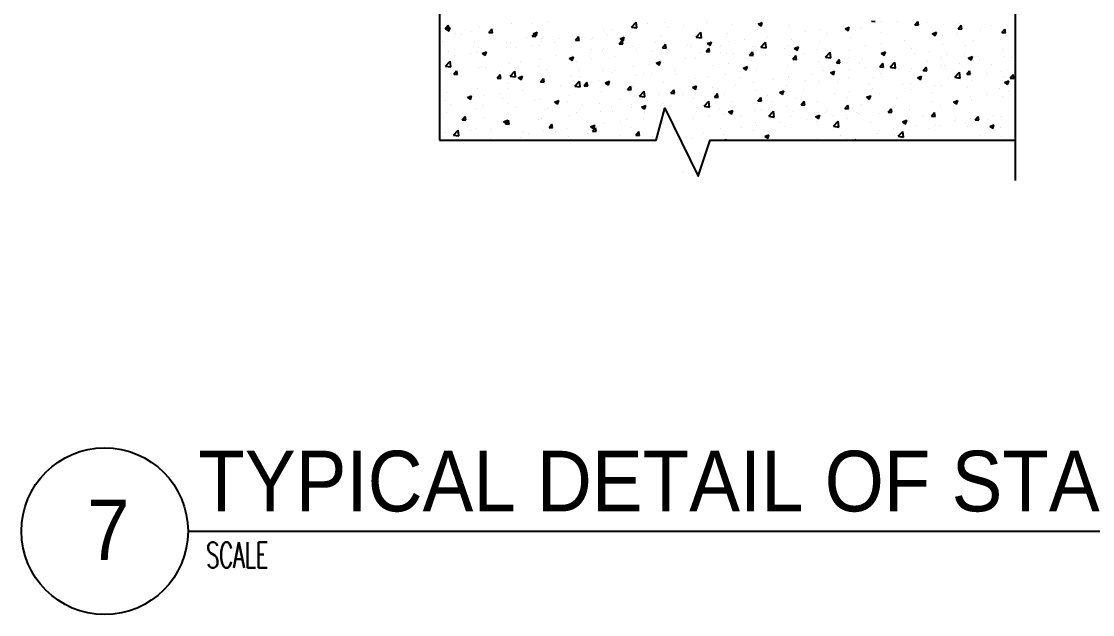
# Model space of a CAD drawing. Extents: x 417906 to 836305, y 43280 to 86914.
# Drawn here: x 418127.511 to 418131.932, y 43437.582 to 43440.028 of the extents above; entities that cross this region are included whole.
import ezdxf
from ezdxf.enums import TextEntityAlignment as Align

# ---------------------------------------------------------------- set-up
doc = ezdxf.new("R2010")
doc.units = 0
doc.header["$MEASUREMENT"] = 0
for name, color, linetype in [('Axisname', 6, 'CONTINUOUS'), ('DIM', 4, 'CONTINUOUS'), ('ELE', 3, 'CONTINUOUS'), ('ST-NO', 7, 'CONTINUOUS'), ('TXT1', 2, 'CONTINUOUS')]:
    doc.layers.add(name, color=color, linetype=linetype)
doc.styles.add('ROMANS', font='ROMANS.shx', dxfattribs={"width": 0.6})
doc.styles.add('TTXT', font='swisse.ttf', dxfattribs={"width": 0.6})

# ---------------------------------------------------------------- blocks, each defined once
blk = doc.blocks.new('*X31')
at = {"layer": 'DIM', "color": 0}
for p, q in [((174.3491, 404.2414), (174.3732, 404.2701)), ((174.3491, 404.2414), (174.379, 404.2388)), ((174.3544, 404.2382), (174.3894, 404.2516)), ((174.3544, 404.2382), (174.3792, 404.2214)), ((174.379, 404.2388), (174.3732, 404.2702)), ((174.3792, 404.2215), (174.3894, 404.2517)), ((174.6324, 404.2501), (174.6324, 404.2501)), ((174.7077, 404.21), (174.7318, 404.2387)), ((174.7376, 404.2074), (174.7318, 404.2388)), ((174.748, 404.239), (174.748, 404.239)), ((174.8921, 404.2876), (174.8921, 404.2876)), ((175.0637, 404.2806), (175.0637, 404.2806)), ((175.1889, 404.2971), (175.1889, 404.2971)), ((175.6549, 404.2258), (175.6549, 404.2258)), ((175.7261, 404.2331), (175.7261, 404.2331)), ((175.8852, 404.2548), (175.9242, 404.2954)), ((175.8852, 404.2548), (175.9297, 404.2479)), ((175.9117, 404.261), (175.9117, 404.261)), ((175.9297, 404.248), (175.9242, 404.2955)), ((176.0177, 404.2831), (176.0177, 404.2831)), ((176.1642, 404.293), (176.1642, 404.293)), ((176.1928, 404.2494), (176.1928, 404.2494)), ((176.318, 404.2658), (176.318, 404.2658)), ((176.5074, 404.2908), (176.5074, 404.2908)), ((176.7207, 404.2734), (176.7207, 404.2734)), ((176.9271, 404.2313), (176.9271, 404.2313)), ((176.9302, 404.2793), (176.9652, 404.2928)), ((176.9302, 404.2793), (176.955, 404.2626)), ((176.955, 404.2626), (176.9652, 404.2928)), ((177.1868, 404.2688), (177.1868, 404.2688)), ((177.4471, 404.2346), (177.4471, 404.2346)), ((177.6365, 404.2595), (177.6365, 404.2595)), ((177.6487, 404.2393), (177.6837, 404.2527)), ((177.6487, 404.2393), (177.6736, 404.2225)), ((177.6736, 404.2226), (177.6837, 404.2528)), ((177.7864, 404.2486), (177.7864, 404.2486)), ((177.866, 404.3037), (177.8959, 404.3011)), ((177.9522, 404.3011), (177.9522, 404.3011)), ((178.078, 404.2987), (178.078, 404.2987)), ((178.2064, 404.2422), (178.2064, 404.2422)), ((178.2247, 404.2723), (178.2488, 404.3011)), ((178.2247, 404.2723), (178.2545, 404.2697)), ((178.2545, 404.2698), (178.2487, 404.3011)), ((178.3176, 404.2916), (178.3176, 404.2916)), ((178.4589, 404.2742), (178.4589, 404.2742)), ((178.5833, 404.241), (178.6074, 404.2697)), ((178.5833, 404.241), (178.6132, 404.2383)), ((178.5845, 404.2803), (178.5845, 404.2803)), ((178.6132, 404.2384), (178.6074, 404.2697)), ((178.7655, 404.2283), (178.7655, 404.2283)), ((178.8514, 404.269), (178.8514, 404.269)), ((178.9419, 404.2096), (178.966, 404.2383)), ((178.9718, 404.207), (178.966, 404.2384)), ((174.322, 404.1381), (174.322, 404.1381)), ((174.3798, 404.2181), (174.3798, 404.2181)), ((174.4334, 404.1976), (174.4334, 404.1976)), ((174.4835, 404.1939), (174.4835, 404.1939)), ((174.5586, 404.2141), (174.5586, 404.2141)), ((174.7077, 404.21), (174.7376, 404.2074)), ((174.7504, 404.1827), (174.7504, 404.1827)), ((175.0173, 404.1714), (175.0173, 404.1714)), ((175.0664, 404.1786), (175.0905, 404.2073)), ((175.0664, 404.1786), (175.0962, 404.176)), ((175.0729, 404.1982), (175.1079, 404.2116)), ((175.0729, 404.1982), (175.0978, 404.1814)), ((175.0962, 404.1761), (175.0905, 404.2074)), ((175.0978, 404.1814), (175.1079, 404.2117)), ((175.1427, 404.1563), (175.1427, 404.1563)), ((175.2842, 404.1601), (175.2842, 404.1601)), ((175.3952, 404.1883), (175.3952, 404.1883)), ((175.425, 404.1472), (175.4491, 404.176)), ((175.425, 404.1472), (175.4549, 404.1446)), ((175.4345, 404.183), (175.4345, 404.183)), ((175.4549, 404.1447), (175.4491, 404.176)), ((175.5511, 404.1488), (175.5511, 404.1488)), ((175.5625, 404.1664), (175.5625, 404.1664)), ((175.6877, 404.1829), (175.6877, 404.1829)), ((175.7836, 404.1159), (175.8077, 404.1446)), ((175.7915, 404.1581), (175.8265, 404.1715)), ((175.7915, 404.1581), (175.8164, 404.1413)), ((175.8135, 404.1133), (175.8077, 404.1447)), ((175.8164, 404.1414), (175.8265, 404.1716)), ((175.818, 404.1376), (175.818, 404.1376)), ((175.8771, 404.2078), (175.8771, 404.2078)), ((176.1375, 404.1733), (176.1375, 404.1733)), ((176.4178, 404.1641), (176.4178, 404.1641)), ((176.4189, 404.1721), (176.4578, 404.2127)), ((176.4189, 404.1721), (176.4633, 404.1652)), ((176.4291, 404.2234), (176.4291, 404.2234)), ((176.4633, 404.1652), (176.4578, 404.2127)), ((176.6745, 404.1993), (176.6745, 404.1993)), ((176.8168, 404.1516), (176.8168, 404.1516)), ((177.0061, 404.1766), (177.0061, 404.1766)), ((177.2032, 404.1485), (177.2032, 404.1485)), ((177.3219, 404.2181), (177.3219, 404.2181)), ((177.4374, 404.1375), (177.4374, 404.1375)), ((177.4948, 404.1986), (177.4948, 404.1986)), ((177.69, 404.1695), (177.69, 404.1695)), ((177.9497, 404.207), (177.9497, 404.207)), ((178.1352, 404.1453), (178.1352, 404.1453)), ((178.3673, 404.1992), (178.4023, 404.2127)), ((178.3673, 404.1992), (178.3922, 404.1825)), ((178.3922, 404.1825), (178.4023, 404.2127)), ((178.451, 404.1869), (178.451, 404.1869)), ((178.5762, 404.2034), (178.5762, 404.2034)), ((178.7126, 404.1453), (178.7126, 404.1453)), ((178.9321, 404.1505), (178.9321, 404.1505)), ((178.9419, 404.2096), (178.9718, 404.207)), ((178.9693, 404.1805), (178.9693, 404.1805)), ((174.3737, 404.0516), (174.3737, 404.0516)), ((174.5889, 404.1268), (174.5889, 404.1268)), ((174.6263, 404.0836), (174.6263, 404.0836)), ((174.6528, 404.0369), (174.6878, 404.0503)), ((174.6777, 404.0202), (174.6878, 404.0504)), ((174.8513, 404.0829), (174.8513, 404.0829)), ((174.8558, 404.1155), (174.8558, 404.1155)), ((174.886, 404.1211), (174.886, 404.1211)), ((174.9322, 404.0834), (174.9322, 404.0834)), ((175.0574, 404.0999), (175.0574, 404.0999)), ((175.1227, 404.1042), (175.1227, 404.1042)), ((175.1429, 404.133), (175.1429, 404.133)), ((175.2467, 404.1248), (175.2467, 404.1248)), ((175.3896, 404.0929), (175.3896, 404.0929)), ((175.5543, 404.0732), (175.5543, 404.0732)), ((175.6489, 404.0594), (175.6489, 404.0594)), ((175.6566, 404.0817), (175.6566, 404.0817)), ((175.7836, 404.1159), (175.8135, 404.1132)), ((175.8459, 404.1233), (175.8459, 404.1233)), ((175.9056, 404.0946), (175.9056, 404.0946)), ((175.9235, 404.0704), (175.9235, 404.0704)), ((176.0613, 404.0522), (176.0613, 404.0522)), ((176.085, 404.1263), (176.085, 404.1263)), ((176.1422, 404.0845), (176.1664, 404.1132)), ((176.1422, 404.0845), (176.1721, 404.0819)), ((176.1581, 404.1266), (176.1581, 404.1266)), ((176.1721, 404.0819), (176.1663, 404.1133)), ((176.1865, 404.0686), (176.1865, 404.0686)), ((176.1904, 404.0591), (176.1904, 404.0591)), ((176.3519, 404.115), (176.3519, 404.115)), ((176.3758, 404.0936), (176.3758, 404.0936)), ((176.5009, 404.0531), (176.525, 404.0818)), ((176.5009, 404.0531), (176.5308, 404.0505)), ((176.5101, 404.1181), (176.5451, 404.1315)), ((176.5101, 404.1181), (176.5349, 404.1013)), ((176.5308, 404.0506), (176.525, 404.0819)), ((176.5349, 404.1013), (176.5451, 404.1316)), ((176.6188, 404.1037), (176.6188, 404.1037)), ((176.62, 404.0484), (176.62, 404.0484)), ((176.6916, 404.1351), (176.6916, 404.1351)), ((176.8595, 404.0217), (176.8836, 404.0505)), ((176.8894, 404.0192), (176.8836, 404.0505)), ((176.8857, 404.0924), (176.8857, 404.0924)), ((176.9116, 404.0985), (176.9116, 404.0985)), ((176.921, 404.0648), (176.921, 404.0648)), ((176.9525, 404.0893), (176.9914, 404.1299)), ((176.9525, 404.0893), (176.9969, 404.0824)), ((176.9969, 404.0825), (176.9914, 404.13)), ((177.1526, 404.0812), (177.1526, 404.0812)), ((177.1807, 404.1023), (177.1807, 404.1023)), ((177.2286, 404.078), (177.2636, 404.0915)), ((177.2286, 404.078), (177.2535, 404.0612)), ((177.2535, 404.0613), (177.2636, 404.0915)), ((177.4195, 404.0699), (177.4195, 404.0699)), ((177.5049, 404.0623), (177.5049, 404.0623)), ((177.6864, 404.0586), (177.6864, 404.0586)), ((177.8207, 404.1039), (177.8207, 404.1039)), ((177.9459, 404.1204), (177.9459, 404.1204)), ((177.9472, 404.038), (177.9822, 404.0514)), ((177.972, 404.0213), (177.9822, 404.0515)), ((178.2003, 404.0758), (178.2003, 404.0758)), ((178.349, 404.0504), (178.349, 404.0504)), ((178.4529, 404.1078), (178.4529, 404.1078)), ((178.6405, 404.1004), (178.6405, 404.1004)), ((178.9498, 404.0727), (178.9498, 404.0727)), ((174.3019, 404.0004), (174.3019, 404.0004)), ((174.3507, 403.9333), (174.3896, 403.9739)), ((174.3951, 403.9264), (174.3896, 403.9739)), ((174.4271, 404.0169), (174.4271, 404.0169)), ((174.5597, 404.0328), (174.5597, 404.0328)), ((174.6164, 404.0418), (174.6164, 404.0418)), ((174.6528, 404.0369), (174.6777, 404.0201)), ((174.9711, 403.9731), (174.9711, 403.9731)), ((175.1366, 403.9899), (175.1366, 403.9899)), ((175.2627, 404.0232), (175.2627, 404.0232)), ((175.3714, 403.9968), (175.4064, 404.0103)), ((175.3714, 403.9968), (175.3963, 403.9801)), ((175.3892, 404.0219), (175.3892, 404.0219)), ((175.3962, 403.9801), (175.4064, 404.0103)), ((175.431, 403.9692), (175.431, 403.9692)), ((175.5562, 403.9857), (175.5562, 403.9857)), ((175.7455, 404.0106), (175.7455, 404.0106)), ((176.0899, 403.9568), (176.125, 403.9702)), ((176.1148, 403.9401), (176.1249, 403.9703)), ((176.1521, 403.9601), (176.1521, 403.9601)), ((176.3284, 403.9983), (176.3284, 403.9983)), ((176.4117, 403.9976), (176.4117, 403.9976)), ((176.4573, 404.0478), (176.4573, 404.0478)), ((176.6685, 404.0328), (176.6685, 404.0328)), ((176.7242, 404.0366), (176.7242, 404.0366)), ((176.8595, 404.0217), (176.8894, 404.0191)), ((176.8746, 403.9793), (176.8746, 403.9793)), ((176.9911, 404.0253), (176.9911, 404.0253)), ((177.1904, 404.0209), (177.1904, 404.0209)), ((177.2181, 403.9904), (177.2422, 404.0191)), ((177.2181, 403.9904), (177.248, 403.9877)), ((177.248, 403.9878), (177.2422, 404.0191)), ((177.258, 404.014), (177.258, 404.014)), ((177.3156, 404.0374), (177.3156, 404.0374)), ((177.4314, 403.9711), (177.4314, 403.9711)), ((177.4861, 404.0066), (177.525, 404.0471)), ((177.4861, 404.0066), (177.5306, 403.9997)), ((177.5249, 404.0027), (177.5249, 404.0027)), ((177.5306, 403.9997), (177.525, 404.0472)), ((177.5768, 403.959), (177.6009, 403.9877)), ((177.6066, 403.9564), (177.6009, 403.9878)), ((177.6839, 404.0031), (177.6839, 404.0031)), ((177.7918, 403.9914), (177.7918, 403.9914)), ((177.9436, 404.0406), (177.9436, 404.0406)), ((177.9472, 404.038), (177.9721, 404.0212)), ((177.9533, 404.0473), (177.9533, 404.0473)), ((178.0197, 403.9238), (178.0587, 403.9644)), ((178.0574, 404.0003), (178.0574, 404.0003)), ((178.0642, 403.9169), (178.0587, 403.9644)), ((178.0588, 403.9802), (178.0588, 403.9802)), ((178.2202, 404.0361), (178.2202, 404.0361)), ((178.3195, 403.9897), (178.3195, 403.9897)), ((178.3257, 403.9689), (178.3257, 403.9689)), ((178.4446, 404.0062), (178.4446, 404.0062)), ((178.4872, 404.0248), (178.4872, 404.0248)), ((178.634, 404.0311), (178.634, 404.0311)), ((178.6658, 403.9979), (178.7008, 404.0114)), ((178.6658, 403.9979), (178.6906, 403.9812)), ((178.6906, 403.9812), (178.7008, 404.0114)), ((178.7065, 403.9788), (178.7065, 403.9788)), ((178.7541, 404.0135), (178.7541, 404.0135)), ((178.7604, 403.9907), (178.7604, 403.9907)), ((178.9632, 404.014), (178.9632, 404.014)), ((179.021, 404.0022), (179.021, 404.0022)), ((179.052, 404.0407), (179.052, 404.0407)), ((174.3507, 403.9333), (174.3951, 403.9264)), ((174.3676, 403.8852), (174.3676, 403.8852)), ((174.384, 403.9398), (174.384, 403.9398)), ((174.3879, 403.873), (174.3879, 403.873)), ((174.4185, 403.8653), (174.4426, 403.894)), ((174.4483, 403.8627), (174.4426, 403.8941)), ((174.6202, 403.9172), (174.6202, 403.9172)), ((174.6509, 403.9285), (174.6509, 403.9285)), ((174.6795, 403.9231), (174.6795, 403.9231)), ((174.8007, 403.8862), (174.8007, 403.8862)), ((174.8799, 403.9547), (174.8799, 403.9547)), ((174.8843, 403.8505), (174.9232, 403.8911)), ((174.9178, 403.9172), (174.9178, 403.9172)), ((174.9287, 403.8437), (174.9232, 403.8912)), ((174.9258, 403.9027), (174.9258, 403.9027)), ((175.1152, 403.9276), (175.1152, 403.9276)), ((175.1847, 403.906), (175.1847, 403.906)), ((175.4517, 403.8947), (175.4517, 403.8947)), ((175.6428, 403.8929), (175.6428, 403.8929)), ((175.7186, 403.8834), (175.7186, 403.8834)), ((175.7453, 403.8982), (175.7453, 403.8982)), ((175.8995, 403.9281), (175.8995, 403.9281)), ((175.9855, 403.8721), (175.9855, 403.8721)), ((176.0369, 403.9483), (176.0369, 403.9483)), ((176.0549, 403.8714), (176.0549, 403.8714)), ((176.0899, 403.9568), (176.1148, 403.94)), ((176.2443, 403.8964), (176.2443, 403.8964)), ((176.5601, 403.9379), (176.5601, 403.9379)), ((176.6852, 403.9544), (176.6852, 403.9544)), ((176.8085, 403.9168), (176.8435, 403.9302)), ((176.8085, 403.9168), (176.8334, 403.9)), ((176.8334, 403.9), (176.8435, 403.9303)), ((176.9149, 403.8984), (176.9149, 403.8984)), ((177.1746, 403.9359), (177.1746, 403.9359)), ((177.4742, 403.9002), (177.4742, 403.9002)), ((177.5271, 403.8767), (177.5621, 403.8902)), ((177.5271, 403.8767), (177.5519, 403.8599)), ((177.5519, 403.86), (177.5621, 403.8902)), ((177.5768, 403.959), (177.6067, 403.9564)), ((177.6892, 403.9067), (177.6892, 403.9067)), ((177.7658, 403.9503), (177.7658, 403.9503)), ((177.8143, 403.9232), (177.8143, 403.9232)), ((177.9354, 403.9276), (177.9595, 403.9563)), ((177.9354, 403.9276), (177.9653, 403.925)), ((177.9375, 403.8741), (177.9375, 403.8741)), ((177.9653, 403.9251), (177.9595, 403.9564)), ((178.0037, 403.9481), (178.0037, 403.9481)), ((178.0197, 403.9238), (178.0642, 403.9169)), ((178.1772, 403.8905), (178.1772, 403.8905)), ((178.1942, 403.9093), (178.1942, 403.9093)), ((178.294, 403.8962), (178.3181, 403.925)), ((178.294, 403.8962), (178.3239, 403.8936)), ((178.3239, 403.8937), (178.3181, 403.925)), ((178.4468, 403.9413), (178.4468, 403.9413)), ((178.4688, 403.9406), (178.4688, 403.9406)), ((178.5533, 403.841), (178.5923, 403.8816)), ((178.5978, 403.8342), (178.5923, 403.8817)), ((178.5926, 403.9576), (178.5926, 403.9576)), ((178.6527, 403.8649), (178.6768, 403.8936)), ((178.6825, 403.8623), (178.6768, 403.8936)), ((178.8182, 403.8755), (178.8182, 403.8755)), ((178.8595, 403.9463), (178.8595, 403.9463)), ((178.9434, 403.8919), (178.9434, 403.8919)), ((174.4185, 403.8653), (174.4484, 403.8627)), ((174.4849, 403.8446), (174.4849, 403.8446)), ((174.7771, 403.8339), (174.8012, 403.8626)), ((174.7771, 403.8339), (174.807, 403.8313)), ((174.807, 403.8313), (174.8012, 403.8627)), ((174.8738, 403.7882), (174.8738, 403.7882)), ((174.8843, 403.8505), (174.9288, 403.8436)), ((174.9513, 403.8356), (174.9863, 403.849)), ((174.9513, 403.8356), (174.9761, 403.8188)), ((174.9761, 403.8189), (174.9863, 403.8491)), ((175.1305, 403.8234), (175.1305, 403.8234)), ((175.1357, 403.8025), (175.1598, 403.8312)), ((175.1357, 403.8025), (175.1656, 403.7999)), ((175.1656, 403.8), (175.1598, 403.8313)), ((175.1621, 403.7981), (175.1621, 403.7981)), ((175.3831, 403.8554), (175.3831, 403.8554)), ((175.4179, 403.7678), (175.4569, 403.8084)), ((175.4246, 403.7885), (175.4246, 403.7885)), ((175.4537, 403.8482), (175.4537, 403.8482)), ((175.4624, 403.7609), (175.4568, 403.8084)), ((175.4944, 403.7711), (175.5185, 403.7999)), ((175.5242, 403.7686), (175.5185, 403.7999)), ((175.614, 403.8134), (175.614, 403.8134)), ((175.6698, 403.7955), (175.7048, 403.809)), ((175.6698, 403.7955), (175.6947, 403.7788)), ((175.6947, 403.7788), (175.7048, 403.809)), ((175.9298, 403.855), (175.9298, 403.855)), ((176.146, 403.7937), (176.146, 403.7937)), ((176.2524, 403.8608), (176.2524, 403.8608)), ((176.4057, 403.8312), (176.4057, 403.8312)), ((176.5193, 403.8496), (176.5193, 403.8496)), ((176.6624, 403.8664), (176.6624, 403.8664)), ((176.7862, 403.8383), (176.7862, 403.8383)), ((176.891, 403.8001), (176.891, 403.8001)), ((177.0531, 403.827), (177.0531, 403.827)), ((177.0588, 403.8237), (177.0588, 403.8237)), ((177.1826, 403.8502), (177.1826, 403.8502)), ((177.184, 403.8402), (177.184, 403.8402)), ((177.32, 403.8157), (177.32, 403.8157)), ((177.3734, 403.8651), (177.3734, 403.8651)), ((177.4253, 403.8046), (177.4253, 403.8046)), ((177.5869, 403.8045), (177.5869, 403.8045)), ((177.594, 403.7904), (177.594, 403.7904)), ((177.6778, 403.8366), (177.6778, 403.8366)), ((177.8539, 403.7932), (177.8539, 403.7932)), ((177.8856, 403.8405), (177.8856, 403.8405)), ((178.1879, 403.7925), (178.1879, 403.7925)), ((178.2456, 403.8367), (178.2807, 403.8501)), ((178.2456, 403.8367), (178.2705, 403.8199)), ((178.2705, 403.82), (178.2806, 403.8502)), ((178.3131, 403.809), (178.3131, 403.809)), ((178.5025, 403.8339), (178.5025, 403.8339)), ((178.5533, 403.841), (178.5978, 403.8341)), ((178.6527, 403.8649), (178.6825, 403.8622)), ((178.7004, 403.8124), (178.7004, 403.8124)), ((178.9513, 403.8157), (178.9513, 403.8157)), ((178.9571, 403.8476), (178.9571, 403.8476)), ((178.9642, 403.7966), (178.9992, 403.8101)), ((178.9642, 403.7966), (178.9891, 403.7798)), ((178.9891, 403.7799), (178.9992, 403.8101)), ((179.0113, 403.8335), (179.0354, 403.8622)), ((179.0113, 403.8335), (179.0412, 403.8309)), ((179.0412, 403.8309), (179.0354, 403.8623)), ((174.3616, 403.7187), (174.3616, 403.7187)), ((174.5789, 403.698), (174.5789, 403.698)), ((174.6141, 403.7507), (174.6141, 403.7507)), ((174.7943, 403.7055), (174.7943, 403.7055)), ((174.8705, 403.7481), (174.8705, 403.7481)), ((174.9837, 403.7304), (174.9837, 403.7304)), ((175.2995, 403.772), (175.2995, 403.772)), ((175.4179, 403.7678), (175.4624, 403.7609)), ((175.4944, 403.7711), (175.5243, 403.7685)), ((175.6367, 403.7265), (175.6367, 403.7265)), ((175.853, 403.7398), (175.8771, 403.7685)), ((175.853, 403.7398), (175.8829, 403.7372)), ((175.8829, 403.7372), (175.8771, 403.7686)), ((175.8934, 403.7617), (175.8934, 403.7617)), ((175.9515, 403.685), (175.9905, 403.7256)), ((175.996, 403.6782), (175.9905, 403.7257)), ((176.1128, 403.6992), (176.1128, 403.6992)), ((176.2116, 403.7084), (176.2357, 403.7371)), ((176.2116, 403.7084), (176.2415, 403.7058)), ((176.2415, 403.7058), (176.2357, 403.7372)), ((176.3078, 403.7), (176.3078, 403.7)), ((176.3884, 403.7555), (176.4234, 403.7689)), ((176.3884, 403.7555), (176.4133, 403.7387)), ((176.4133, 403.7388), (176.4234, 403.769)), ((176.4285, 403.7407), (176.4285, 403.7407)), ((176.5537, 403.7572), (176.5537, 403.7572)), ((176.5703, 403.677), (176.5944, 403.7057)), ((176.6001, 403.6745), (176.5943, 403.7058)), ((176.5994, 403.7501), (176.5994, 403.7501)), ((176.6563, 403.6999), (176.6563, 403.6999)), ((176.7431, 403.7821), (176.7431, 403.7821)), ((176.9089, 403.7319), (176.9089, 403.7319)), ((177.107, 403.7154), (177.142, 403.7289)), ((177.107, 403.7154), (177.1318, 403.6987)), ((177.1318, 403.6987), (177.142, 403.7289)), ((177.1686, 403.7694), (177.1686, 403.7694)), ((177.3024, 403.7404), (177.3024, 403.7404)), ((177.5576, 403.7095), (177.5576, 403.7095)), ((177.6828, 403.726), (177.6828, 403.726)), ((177.8722, 403.7509), (177.8722, 403.7509)), ((177.9314, 403.7077), (177.9314, 403.7077)), ((178.1208, 403.7819), (178.1208, 403.7819)), ((178.1882, 403.7429), (178.1882, 403.7429)), ((178.3681, 403.7156), (178.3681, 403.7156)), ((178.3877, 403.7706), (178.3877, 403.7706)), ((178.4407, 403.7749), (178.4407, 403.7749)), ((178.6546, 403.7593), (178.6546, 403.7593)), ((178.6597, 403.7656), (178.6597, 403.7656)), ((178.8119, 403.6947), (178.8119, 403.6947)), ((178.9215, 403.7481), (178.9215, 403.7481)), ((179.0012, 403.7197), (179.0012, 403.7197)), ((174.3534, 403.6474), (174.3534, 403.6474)), ((174.3921, 403.6171), (174.3921, 403.6171)), ((174.5312, 403.6743), (174.5662, 403.6878)), ((174.5312, 403.6743), (174.556, 403.6575)), ((174.5536, 403.673), (174.5536, 403.673)), ((174.556, 403.6576), (174.5662, 403.6878)), ((174.659, 403.6058), (174.659, 403.6058)), ((174.6691, 403.689), (174.6691, 403.689)), ((174.8205, 403.6617), (174.8205, 403.6617)), ((174.8677, 403.6218), (174.8677, 403.6218)), ((175.0874, 403.6505), (175.0874, 403.6505)), ((175.1245, 403.657), (175.1245, 403.657)), ((175.2497, 403.6343), (175.2847, 403.6477)), ((175.2497, 403.6343), (175.2746, 403.6175)), ((175.2746, 403.6176), (175.2847, 403.6478)), ((175.3543, 403.6392), (175.3543, 403.6392)), ((175.377, 403.689), (175.377, 403.689)), ((175.4825, 403.6162), (175.4825, 403.6162)), ((175.6212, 403.6279), (175.6212, 403.6279)), ((175.7982, 403.6577), (175.7982, 403.6577)), ((175.8881, 403.6166), (175.8881, 403.6166)), ((175.9234, 403.6742), (175.9234, 403.6742)), ((175.9515, 403.685), (175.996, 403.6781)), ((175.9683, 403.5942), (176.0033, 403.6077)), ((175.9932, 403.5775), (176.0033, 403.6077)), ((176.0162, 403.65), (176.0162, 403.65)), ((176.1399, 403.6272), (176.1399, 403.6272)), ((176.3996, 403.6647), (176.3996, 403.6647)), ((176.4851, 403.6023), (176.5241, 403.6428)), ((176.5296, 403.5954), (176.5241, 403.6429)), ((176.5703, 403.677), (176.6001, 403.6744)), ((176.7192, 403.6403), (176.7192, 403.6403)), ((176.9273, 403.6265), (176.9273, 403.6265)), ((176.9289, 403.6456), (176.953, 403.6744)), ((176.9289, 403.6456), (176.9588, 403.643)), ((176.9588, 403.6431), (176.953, 403.6744)), ((177.0108, 403.6903), (177.0108, 403.6903)), ((177.0525, 403.643), (177.0525, 403.643)), ((177.2418, 403.6679), (177.2418, 403.6679)), ((177.2875, 403.6143), (177.3116, 403.643)), ((177.2875, 403.6143), (177.3174, 403.6116)), ((177.3174, 403.6117), (177.3116, 403.643)), ((177.4192, 403.6382), (177.4192, 403.6382)), ((177.6461, 403.5829), (177.6702, 403.6116)), ((177.676, 403.5803), (177.6702, 403.6117)), ((177.6717, 403.6702), (177.6717, 403.6702)), ((177.7849, 403.6155), (177.7849, 403.6155)), ((177.8255, 403.6754), (177.8605, 403.6888)), ((177.8255, 403.6754), (177.8504, 403.6586)), ((177.8504, 403.6587), (177.8605, 403.6889)), ((178.0765, 403.6655), (178.0765, 403.6655)), ((178.1816, 403.6117), (178.1816, 403.6117)), ((178.3709, 403.6367), (178.3709, 403.6367)), ((178.4346, 403.6085), (178.4346, 403.6085)), ((178.5441, 403.6354), (178.5791, 403.6488)), ((178.5441, 403.6354), (178.569, 403.6186)), ((178.569, 403.6186), (178.5791, 403.6489)), ((178.6867, 403.6782), (178.6867, 403.6782)), ((178.6943, 403.6459), (178.6943, 403.6459)), ((178.951, 403.6811), (178.951, 403.6811)), ((174.3555, 403.5523), (174.3555, 403.5523)), ((174.4878, 403.4892), (174.512, 403.5179)), ((174.5177, 403.4866), (174.5119, 403.518)), ((174.608, 403.5843), (174.608, 403.5843)), ((174.8521, 403.5332), (174.8521, 403.5332)), ((174.9259, 403.5946), (174.9259, 403.5946)), ((175.1679, 403.5748), (175.1679, 403.5748)), ((175.1928, 403.5833), (175.1928, 403.5833)), ((175.2931, 403.5912), (175.2931, 403.5912)), ((175.3709, 403.5225), (175.3709, 403.5225)), ((175.433, 403.5499), (175.433, 403.5499)), ((175.4597, 403.572), (175.4597, 403.572)), ((175.6306, 403.56), (175.6306, 403.56)), ((175.7246, 403.5999), (175.7246, 403.5999)), ((175.7266, 403.5607), (175.7266, 403.5607)), ((175.8873, 403.5952), (175.8873, 403.5952)), ((175.9683, 403.5942), (175.9932, 403.5774)), ((175.9935, 403.5495), (175.9935, 403.5495)), ((176.136, 403.5402), (176.136, 403.5402)), ((176.155, 403.6053), (176.155, 403.6053)), ((176.4219, 403.5941), (176.4219, 403.5941)), ((176.4222, 403.56), (176.4222, 403.56)), ((176.4276, 403.5902), (176.4276, 403.5902)), ((176.4851, 403.6023), (176.5296, 403.5954)), ((176.5274, 403.5269), (176.5274, 403.5269)), ((176.6115, 403.5849), (176.6115, 403.5849)), ((176.6502, 403.5335), (176.6502, 403.5335)), ((176.6869, 403.5542), (176.7219, 403.5676)), ((176.6869, 403.5542), (176.7117, 403.5374)), ((176.6888, 403.5828), (176.6888, 403.5828)), ((176.7117, 403.5375), (176.7219, 403.5677)), ((176.9028, 403.5655), (176.9028, 403.5655)), ((176.9558, 403.5715), (176.9558, 403.5715)), ((177.0188, 403.5195), (177.0577, 403.5601)), ((177.0188, 403.5195), (177.0632, 403.5126)), ((177.0632, 403.5126), (177.0577, 403.5601)), ((177.1625, 403.603), (177.1625, 403.603)), ((177.2227, 403.5602), (177.2227, 403.5602)), ((177.4054, 403.5141), (177.4404, 403.5276)), ((177.4303, 403.4974), (177.4404, 403.5276)), ((177.4896, 403.549), (177.4896, 403.549)), ((177.4933, 403.5654), (177.4933, 403.5654)), ((177.5513, 403.5288), (177.5513, 403.5288)), ((177.6461, 403.5829), (177.676, 403.5803)), ((177.7406, 403.5537), (177.7406, 403.5537)), ((177.7565, 403.5377), (177.7565, 403.5377)), ((177.9254, 403.5412), (177.9254, 403.5412)), ((178.0048, 403.5515), (178.0289, 403.5802)), ((178.0048, 403.5515), (178.0347, 403.5489)), ((178.0234, 403.5264), (178.0234, 403.5264)), ((178.0346, 403.549), (178.0289, 403.5803)), ((178.0564, 403.5953), (178.0564, 403.5953)), ((178.1821, 403.5764), (178.1821, 403.5764)), ((178.3634, 403.5201), (178.3875, 403.5489)), ((178.3634, 403.5201), (178.3933, 403.5175)), ((178.3933, 403.5176), (178.3875, 403.5489)), ((178.722, 403.4888), (178.7461, 403.5175)), ((178.7519, 403.4862), (178.7461, 403.5175)), ((178.8697, 403.5225), (178.8697, 403.5225)), ((174.4878, 403.4892), (174.5177, 403.4866)), ((174.5376, 403.4918), (174.5376, 403.4918)), ((174.6628, 403.5083), (174.6628, 403.5083)), ((174.8296, 403.473), (174.8646, 403.4864)), ((174.8296, 403.473), (174.8545, 403.4562)), ((174.8465, 403.4578), (174.8706, 403.4865)), ((174.8465, 403.4578), (174.8764, 403.4552)), ((174.8498, 403.4498), (174.8498, 403.4498)), ((174.8545, 403.4563), (174.8646, 403.4865)), ((174.8617, 403.4553), (174.8617, 403.4553)), ((174.8764, 403.4552), (174.8706, 403.4866)), ((175.1184, 403.4905), (175.1184, 403.4905)), ((175.1414, 403.4998), (175.1414, 403.4998)), ((175.2051, 403.4264), (175.2292, 403.4551)), ((175.235, 403.4239), (175.2292, 403.4552)), ((175.5482, 403.433), (175.5832, 403.4464)), ((175.5482, 403.433), (175.5731, 403.4162)), ((175.5528, 403.4401), (175.5528, 403.4401)), ((175.573, 403.4162), (175.5832, 403.4465)), ((175.6667, 403.4605), (175.6667, 403.4605)), ((175.7919, 403.477), (175.7919, 403.477)), ((175.8444, 403.4901), (175.8444, 403.4901)), ((175.9812, 403.502), (175.9812, 403.502)), ((176.3935, 403.4983), (176.3935, 403.4983)), ((176.7943, 403.5156), (176.7943, 403.5156)), ((176.7958, 403.4293), (176.7958, 403.4293)), ((176.9102, 403.4653), (176.9102, 403.4653)), ((176.9209, 403.4458), (176.9209, 403.4458)), ((177.0612, 403.5044), (177.0612, 403.5044)), ((177.1103, 403.4707), (177.1103, 403.4707)), ((177.1564, 403.4365), (177.1564, 403.4365)), ((177.2018, 403.5154), (177.2018, 403.5154)), ((177.3281, 403.4931), (177.3281, 403.4931)), ((177.4054, 403.5141), (177.4303, 403.4974)), ((177.4131, 403.4717), (177.4131, 403.4717)), ((177.4261, 403.5123), (177.4261, 403.5123)), ((177.5524, 403.4367), (177.5913, 403.4773)), ((177.5524, 403.4367), (177.5969, 403.4298)), ((177.5968, 403.4299), (177.5913, 403.4774)), ((177.595, 403.4818), (177.595, 403.4818)), ((177.6657, 403.5037), (177.6657, 403.5037)), ((177.8619, 403.4705), (177.8619, 403.4705)), ((178.124, 403.4741), (178.159, 403.4875)), ((178.124, 403.4741), (178.1489, 403.4573)), ((178.1288, 403.4592), (178.1288, 403.4592)), ((178.1488, 403.4574), (178.159, 403.4876)), ((178.2394, 403.4395), (178.2394, 403.4395)), ((178.2903, 403.5151), (178.2903, 403.5151)), ((178.3957, 403.448), (178.3957, 403.448)), ((178.4285, 403.442), (178.4285, 403.442)), ((178.5552, 403.481), (178.5552, 403.481)), ((178.5572, 403.5038), (178.5572, 403.5038)), ((178.6391, 403.4673), (178.6391, 403.4673)), ((178.6626, 403.4367), (178.6626, 403.4367)), ((178.6803, 403.4975), (178.6803, 403.4975)), ((178.6882, 403.4795), (178.6882, 403.4795)), ((178.722, 403.4888), (178.7519, 403.4861)), ((178.8241, 403.4926), (178.8241, 403.4926)), ((178.8425, 403.434), (178.8776, 403.4475)), ((178.8425, 403.434), (178.8674, 403.4173)), ((178.8674, 403.4173), (178.8775, 403.4475)), ((178.9307, 403.5173), (178.9307, 403.5173)), ((178.945, 403.5147), (178.945, 403.5147)), ((174.3494, 403.3858), (174.3494, 403.3858)), ((174.417, 403.3635), (174.4559, 403.4041)), ((174.417, 403.3635), (174.4614, 403.3566)), ((174.4541, 403.4189), (174.4541, 403.4189)), ((174.4614, 403.3566), (174.4559, 403.4041)), ((174.5582, 403.3997), (174.5582, 403.3997)), ((174.602, 403.4178), (174.602, 403.4178)), ((174.721, 403.4076), (174.721, 403.4076)), ((174.9879, 403.3963), (174.9879, 403.3963)), ((175.0364, 403.3776), (175.0364, 403.3776)), ((175.1616, 403.394), (175.1616, 403.394)), ((175.2051, 403.4264), (175.235, 403.4238)), ((175.2548, 403.385), (175.2548, 403.385)), ((175.2612, 403.39), (175.2612, 403.39)), ((175.3509, 403.419), (175.3509, 403.419)), ((175.3648, 403.3561), (175.3648, 403.3561)), ((175.5217, 403.3737), (175.5217, 403.3737)), ((175.5637, 403.395), (175.5878, 403.4238)), ((175.5637, 403.395), (175.5936, 403.3924)), ((175.5936, 403.3925), (175.5878, 403.4238)), ((175.6245, 403.3936), (175.6245, 403.3936)), ((175.7886, 403.3625), (175.7886, 403.3625)), ((175.8813, 403.4288), (175.8813, 403.4288)), ((175.9224, 403.3637), (175.9465, 403.3924)), ((175.9224, 403.3637), (175.9523, 403.3611)), ((175.9522, 403.3611), (175.9465, 403.3925)), ((176.0555, 403.3512), (176.0555, 403.3512)), ((176.48, 403.3877), (176.48, 403.3877)), ((176.6186, 403.4153), (176.6186, 403.4153)), ((176.6441, 403.367), (176.6441, 403.367)), ((176.8967, 403.399), (176.8967, 403.399)), ((176.9853, 403.3529), (177.0203, 403.3663)), ((176.9853, 403.3529), (177.0102, 403.3361)), ((177.0102, 403.3362), (177.0203, 403.3664)), ((177.6091, 403.3565), (177.6091, 403.3565)), ((177.9193, 403.3748), (177.9193, 403.3748)), ((177.9249, 403.3981), (177.9249, 403.3981)), ((178.05, 403.4145), (178.05, 403.4145)), ((178.0559, 403.3672), (178.0559, 403.3672)), ((178.086, 403.354), (178.125, 403.3946)), ((178.086, 403.354), (178.1305, 403.3471)), ((178.1305, 403.3471), (178.1249, 403.3946)), ((178.176, 403.41), (178.176, 403.41)), ((178.3475, 403.4172), (178.3475, 403.4172)), ((178.7589, 403.3575), (178.7589, 403.3575)), ((178.9296, 403.4254), (178.9296, 403.4254)), ((178.9389, 403.3483), (178.9389, 403.3483)), ((179.0505, 403.4076), (179.0505, 403.4076)), ((174.4376, 403.3225), (174.4445, 403.3252)), ((174.4436, 403.3225), (174.4445, 403.3252)), ((174.7206, 403.336), (174.7206, 403.336)), ((174.9696, 403.34), (174.9696, 403.34)), ((175.1123, 403.3241), (175.1123, 403.3241)), ((176.3874, 403.3318), (176.3874, 403.3318)), ((176.5894, 403.3286), (176.5894, 403.3286)), ((176.6578, 403.3225), (176.6637, 403.3296)), ((176.665, 403.3225), (176.6637, 403.3297)), ((177.4197, 403.3316), (177.4197, 403.3316)), ((177.6596, 403.3373), (177.6596, 403.3373)), ((177.7291, 403.3225), (177.7389, 403.3263)), ((177.7376, 403.3225), (177.7389, 403.3263)), ((178.7382, 403.3252), (178.7382, 403.3252)), ((176.3485, 403.1905), (176.3485, 403.1905)), ((176.3813, 403.1654), (176.3813, 403.1654)), ((176.3063, 403.0669), (176.3063, 403.0669))]:
    blk.add_line(p, q, dxfattribs=at)

msp = doc.modelspace()

# ---------------------------------------------------------------- linework, layer by layer
at = {"layer": 'Axisname'}
msp.add_line((418128.1989, 43437.9259), (418134.2073, 43437.9259), dxfattribs=at)
msp.add_circle((418127.8552, 43437.9259), 0.3438, dxfattribs=at)
at = {"layer": 'ELE'}
for p, q in [((418129.2363, 43441.4696), (418129.2363, 43439.5389)), ((418131.6133, 43441.0989), (418131.6133, 43439.3722))]:
    msp.add_line(p, q, dxfattribs=at)
msp.add_lwpolyline([(418129.2363, 43439.5389), (418130.1313, 43439.5389), (418130.1666, 43439.6706), (418130.3042, 43439.3902), (418130.3533, 43439.5389), (418131.6133, 43439.5389)], dxfattribs=at)

# ---------------------------------------------------------------- block references
at = {"layer": 'DIM', "color": 11, "linetype": 'Continuous', "xscale": 0.5, "yscale": 0.5, "zscale": 0.5}
msp.add_blockref('*X31', (418042.0863, 43237.8776), dxfattribs=at)

# ---------------------------------------------------------------- texts
at = {"layer": 'ST-NO', "color": 2, "style": 'ROMANS', "width": 0.6}
msp.add_text('SCALE', height=0.105, dxfattribs=at).set_placement((418128.4026, 43437.8277), align=Align.MIDDLE)
at = {"layer": 'TXT1', "color": 6, "style": 'TTXT', "width": 0.9}
for s, p in [('TYPICAL DETAIL OF STAIR NOSING', (418128.2416, 43438.0077)), ('7', (418127.7831, 43437.8066))]:
    msp.add_text(s, height=0.25, dxfattribs=at).set_placement(p)

doc.saveas('drawing.dxf')
